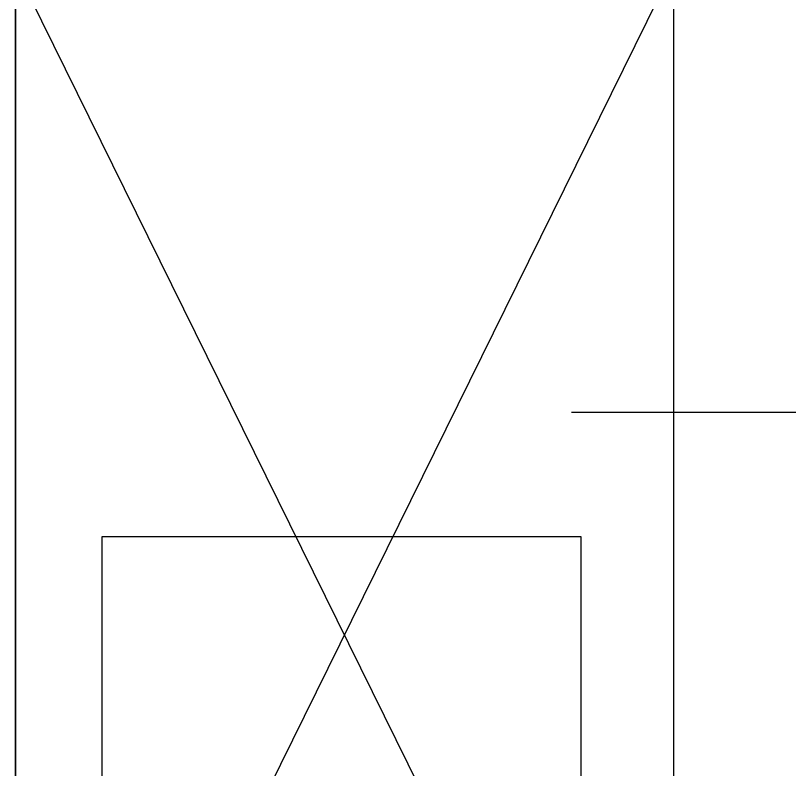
# Model space of a CAD drawing. Header units: millimetres. Extents: x 4133871 to 4440428, y -545651 to -495191.
# Drawn here: x 4165494 to 4165929.3, y -520442.2 to -520018.2 of the extents above; entities that cross this region are included whole.
import ezdxf

# ---------------------------------------------------------------- set-up
doc = ezdxf.new("R2010")
doc.units = ezdxf.units.MM
doc.header["$LTSCALE"] = 60
doc.layers.add('EQUIPMENT', color=6, linetype='Continuous')

# ---------------------------------------------------------------- blocks, each defined once
blk = doc.blocks.new('EQ')
at = {"layer": 'EQUIPMENT', "color": 253}
for p, q in [((-3180, 17881.63), (-3180, 15731.63)), ((-3180, 16409.63), (-3180, 17759.63)), ((-2810, 17409.63), (-2810, 16409.63)), ((-2810, 16409.63), (-3180, 17159.63)), ((-3180, 16409.63), (-2810, 17159.63)), ((-2867.33, 16909.63), (-1752.67, 16909.63)), ((-2862, 16839.63), (-3131.5, 16839.63)), ((-3131.5, 16839.63), (-3131.5, 16466.13)), ((-2862, 16466.13), (-2862, 16839.63))]:
    blk.add_line(p, q, dxfattribs=at)

msp = doc.modelspace()

# ---------------------------------------------------------------- block references
at = {"layer": 'EQUIPMENT', "color": 3}
msp.add_blockref('EQ', (4168674.05, -537150.97), dxfattribs=at)

doc.saveas('drawing.dxf')
